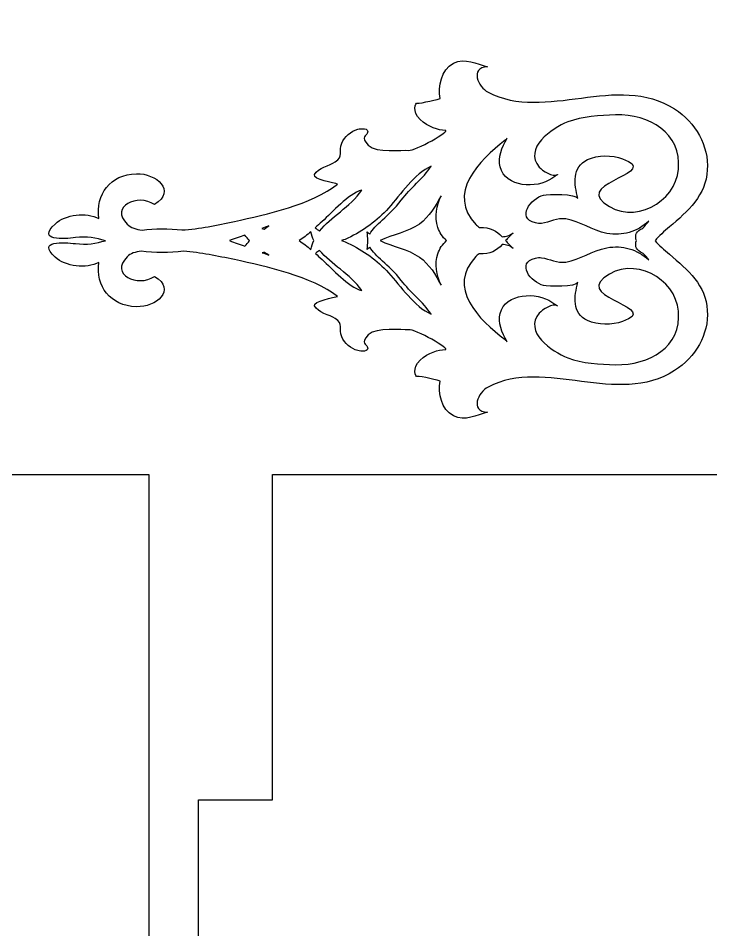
# Model space of a CAD drawing. Header units: centimetres. Extents: x -6.3 to 6.3, y -10.2 to 10.2.
# Drawn here: x -2.084 to -0.115, y -2.416 to 0.176 of the extents above; entities that cross this region are included whole.
import ezdxf

# ---------------------------------------------------------------- set-up
doc = ezdxf.new("R2010")
doc.units = ezdxf.units.CM
doc.header["$MEASUREMENT"] = 0
doc.layers.add('Camada 1', color=7, linetype='Continuous')

msp = doc.modelspace()

# ---------------------------------------------------------------- linework, layer by layer
at = {"layer": 'Camada 1'}
for points, knots in [([(0.11978, 10.19273), (0.11978, 10.19273), (0.12634, 10.18149), (0.12634, 10.18149), (0.12634, 10.18149), (0.1343, 10.08587), (0.13851, 9.97644), (0.13851, 9.86018), (0.13851, 9.86018), (0.13851, 9.72683), (0.1329, 9.60263), (0.12256, 9.49741), (0.12256, 9.49741), (0.12256, 9.49741), (0.10946, 9.49857), (0.10946, 9.49857), (0.10946, 9.49857), (0.25522, 9.44208), (0.36396, 9.22883), (0.36396, 8.97454), (0.36396, 8.97454), (0.36396, 8.7266), (0.26038, 8.51755), (0.11978, 8.45522), (0.11978, 8.45522), (0.11978, 8.45522), (0.12634, 8.44398), (0.12634, 8.44398), (0.12634, 8.44398), (0.1343, 8.34836), (0.13851, 8.23893), (0.13851, 8.12246), (0.13851, 8.12246), (0.13851, 7.88296), (0.11978, 7.67203), (0.09025, 7.55112), (0.09025, 7.55112), (0.09025, 7.55112), (0.07292, 7.52112), (0.07292, 7.52112), (0.07292, 7.52112), (0.34523, 7.52112), (0.566, 7.30083), (0.566, 7.02804), (0.566, 7.02804), (0.566, 6.92398), (0.53319, 6.82743), (0.47789, 6.74777), (0.47789, 6.74777), (0.47789, 6.74777), (0.45913, 6.75994), (0.45913, 6.75994), (0.45913, 6.75994), (0.73379, 6.67416), (0.91988, 6.50872), (0.91988, 6.3184), (0.91988, 6.3184), (0.91988, 6.15716), (0.78537, 6.01281), (0.57537, 5.92094), (0.57537, 5.92094), (0.57066, 5.34912), (0.83408, 3.4832), (2.70331, 1.62712), (2.70331, 1.62712), (2.70331, 1.62712), (2.65267, 1.65337), (2.65267, 1.65337), (2.65267, 1.65337), (2.65267, 1.65337), (3.97395, 0.33209), (5.1012, 0.18353), (5.1012, 0.18353), (5.46633, 0.18774), (5.79256, 0.3363), (5.96128, 0.66629), (5.96128, 0.66629), (6.23174, 1.19546), (5.71522, 1.53902), (5.60555, 1.32293), (5.60555, 1.32293), (5.48977, 1.09608), (5.78084, 1.02342), (5.85677, 1.10684), (5.85677, 1.10684), (5.70913, 0.45157), (4.8045, 0.78765), (5.15089, 1.36978), (5.15089, 1.36978), (5.48882, 1.93924), (6.18721, 1.62616), (6.28188, 1.09416), (6.28188, 1.09416), (6.32405, 0.85559), (6.25656, 0.57904), (6.08548, 0.39672), (6.08548, 0.39672), (5.92004, 0.22), (5.55446, 0.04191), (5.09229, 0.08364), (5.09229, 0.08364), (5.09229, 0.08364), (5.09229, -8.95024), (5.09229, -8.95024), (5.09229, -8.95024), (5.09229, -9.17802), (4.96434, -9.63316), (4.44689, -9.63316), (4.44689, -9.63316), (4.44689, -9.63316), (4.44689, -10.19278), (4.44689, -10.19278), (4.44689, -10.19278), (4.44689, -10.19278), (0.09726, -10.19278), (0.09726, -10.19278), (0.09726, -10.19278), (0.09726, -10.19278), (-0.09678, -10.19278), (-0.09678, -10.19278), (-0.09678, -10.19278), (-0.09678, -10.19278), (-4.44638, -10.19278), (-4.44638, -10.19278), (-4.44638, -10.19278), (-4.44638, -10.19278), (-4.44638, -9.63316), (-4.44638, -9.63316), (-4.44638, -9.63316), (-4.9643, -9.63316), (-5.0918, -9.17805), (-5.0918, -8.95024), (-5.0918, -8.95024), (-5.0918, -8.95024), (-5.0918, 0.08369), (-5.0918, 0.08369), (-5.0918, 0.08369), (-5.5544, 0.04197), (-5.92, 0.22006), (-6.08499, 0.39677), (-6.08499, 0.39677), (-6.25655, 0.57909), (-6.32404, 0.85564), (-6.28184, 1.09421), (-6.28184, 1.09421), (-6.18717, 1.62618), (-5.48833, 1.93929), (-5.15038, 1.36983), (-5.15038, 1.36983), (-4.80446, 0.78769), (-5.70907, 0.45162), (-5.85626, 1.10689), (-5.85626, 1.10689), (-5.78128, 1.02347), (-5.48973, 1.09609), (-5.60504, 1.32298), (-5.60504, 1.32298), (-5.71471, 1.53907), (-6.23171, 1.1955), (-5.96077, 0.66634), (-5.96077, 0.66634), (-5.79252, 0.33635), (-5.46629, 0.18779), (-5.10117, 0.18358), (-5.10117, 0.18358), (-3.97394, 0.33214), (-2.7028, 1.6272), (-2.7028, 1.6272), (-2.7028, 1.6272), (-2.7028, 1.6272), (-2.7028, 1.6272), (-2.7028, 1.6272), (-2.7028, 1.6272), (-0.83407, 3.4828), (-0.57018, 5.3492), (-0.57534, 5.92102), (-0.57534, 5.92102), (-0.78484, 6.01288), (-0.91938, 6.15724), (-0.91938, 6.31848), (-0.91938, 6.31848), (-0.91938, 6.50877), (-0.7333, 6.67424), (-0.45863, 6.76002), (-0.45863, 6.76002), (-0.45863, 6.76002), (-0.47832, 6.74785), (-0.47832, 6.74785), (-0.47832, 6.74785), (-0.53317, 6.82752), (-0.5655, 6.92409), (-0.5655, 7.02812), (-0.5655, 7.02812), (-0.5655, 7.30091), (-0.34473, 7.5212), (-0.07242, 7.5212), (-0.07242, 7.5212), (-0.07242, 7.5212), (-0.09023, 7.5512), (-0.09023, 7.5512), (-0.09023, 7.5512), (-0.11931, 7.67211), (-0.13852, 7.88304), (-0.13852, 8.12254), (-0.13852, 8.12254), (-0.13852, 8.23901), (-0.13381, 8.34847), (-0.12585, 8.44406), (-0.12585, 8.44406), (-0.12585, 8.44406), (-0.11976, 8.4553), (-0.11976, 8.4553), (-0.11976, 8.4553), (-0.26036, 8.51764), (-0.36302, 8.72668), (-0.36302, 8.97462), (-0.36302, 8.97462), (-0.36302, 9.22888), (-0.25523, 9.44217), (-0.10899, 9.49865), (-0.10899, 9.49865), (-0.10899, 9.49865), (-0.12211, 9.49749), (-0.12211, 9.49749), (-0.12211, 9.49749), (-0.13243, 9.60271), (-0.13851, 9.72691), (-0.13851, 9.86026), (-0.13851, 9.86026), (-0.13851, 9.97649), (-0.1338, 10.08571), (-0.12584, 10.18157), (-0.12584, 10.18157), (-0.12584, 10.18157), (-0.12023, 10.19273), (-0.12023, 10.19273), (-0.12023, 10.19273), (-0.12023, 10.19273), (0.11978, 10.19273), (0.11978, 10.19273)], [0, 0, 0, 0, 0.0163934, 0.0163934, 0.0163934, 0.0163934, 0.0327869, 0.0327869, 0.0327869, 0.0327869, 0.0491803, 0.0491803, 0.0491803, 0.0491803, 0.0655738, 0.0655738, 0.0655738, 0.0655738, 0.0819672, 0.0819672, 0.0819672, 0.0819672, 0.0983607, 0.0983607, 0.0983607, 0.0983607, 0.1147541, 0.1147541, 0.1147541, 0.1147541, 0.1311475, 0.1311475, 0.1311475, 0.1311475, 0.147541, 0.147541, 0.147541, 0.147541, 0.1639344, 0.1639344, 0.1639344, 0.1639344, 0.1803279, 0.1803279, 0.1803279, 0.1803279, 0.1967213, 0.1967213, 0.1967213, 0.1967213, 0.2131148, 0.2131148, 0.2131148, 0.2131148, 0.2295082, 0.2295082, 0.2295082, 0.2295082, 0.2459016, 0.2459016, 0.2459016, 0.2459016, 0.2622951, 0.2622951, 0.2622951, 0.2622951, 0.2786885, 0.2786885, 0.2786885, 0.2786885, 0.295082, 0.295082, 0.295082, 0.295082, 0.3114754, 0.3114754, 0.3114754, 0.3114754, 0.3278689, 0.3278689, 0.3278689, 0.3278689, 0.3442623, 0.3442623, 0.3442623, 0.3442623, 0.3606557, 0.3606557, 0.3606557, 0.3606557, 0.3770492, 0.3770492, 0.3770492, 0.3770492, 0.3934426, 0.3934426, 0.3934426, 0.3934426, 0.4098361, 0.4098361, 0.4098361, 0.4098361, 0.4262295, 0.4262295, 0.4262295, 0.4262295, 0.442623, 0.442623, 0.442623, 0.442623, 0.4590164, 0.4590164, 0.4590164, 0.4590164, 0.4754098, 0.4754098, 0.4754098, 0.4754098, 0.4918033, 0.4918033, 0.4918033, 0.4918033, 0.5081967, 0.5081967, 0.5081967, 0.5081967, 0.5245902, 0.5245902, 0.5245902, 0.5245902, 0.5409836, 0.5409836, 0.5409836, 0.5409836, 0.557377, 0.557377, 0.557377, 0.557377, 0.5737705, 0.5737705, 0.5737705, 0.5737705, 0.5901639, 0.5901639, 0.5901639, 0.5901639, 0.6065574, 0.6065574, 0.6065574, 0.6065574, 0.6229508, 0.6229508, 0.6229508, 0.6229508, 0.6393443, 0.6393443, 0.6393443, 0.6393443, 0.6557377, 0.6557377, 0.6557377, 0.6557377, 0.6721311, 0.6721311, 0.6721311, 0.6721311, 0.6885246, 0.6885246, 0.6885246, 0.6885246, 0.704918, 0.704918, 0.704918, 0.704918, 0.7213115, 0.7213115, 0.7213115, 0.7213115, 0.7377049, 0.7377049, 0.7377049, 0.7377049, 0.7540984, 0.7540984, 0.7540984, 0.7540984, 0.7704918, 0.7704918, 0.7704918, 0.7704918, 0.7868852, 0.7868852, 0.7868852, 0.7868852, 0.8032787, 0.8032787, 0.8032787, 0.8032787, 0.8196721, 0.8196721, 0.8196721, 0.8196721, 0.8360656, 0.8360656, 0.8360656, 0.8360656, 0.852459, 0.852459, 0.852459, 0.852459, 0.8688525, 0.8688525, 0.8688525, 0.8688525, 0.8852459, 0.8852459, 0.8852459, 0.8852459, 0.9016393, 0.9016393, 0.9016393, 0.9016393, 0.9180328, 0.9180328, 0.9180328, 0.9180328, 0.9344262, 0.9344262, 0.9344262, 0.9344262, 0.9508197, 0.9508197, 0.9508197, 0.9508197, 0.9672131, 0.9672131, 0.9672131, 0.9672131, 1, 1, 1, 1]), ([(-1.92098, -0.46516), (-1.95379, -0.46095), (-2.0316, -0.45534), (-1.97911, -0.5036), (-1.97911, -0.5036), (-1.94818, -0.53125), (-1.89145, -0.53688), (-1.85444, -0.51905), (-1.85444, -0.51905), (-1.86381, -0.58607), (-1.82256, -0.64232), (-1.74757, -0.64467), (-1.74757, -0.64467), (-1.69227, -0.64652), (-1.63226, -0.59686), (-1.696, -0.55842), (-1.696, -0.55842), (-1.74381, -0.59078), (-1.82535, -0.55278), (-1.77379, -0.50267), (-1.77379, -0.50267), (-1.76442, -0.49328), (-1.75035, -0.48862), (-1.73442, -0.48624), (-1.73442, -0.48624), (-1.69505, -0.4928), (-1.6538, -0.4914), (-1.61396, -0.48674), (-1.61396, -0.48674), (-1.56475, -0.4905), (-1.51694, -0.50079), (-1.46913, -0.51063), (-1.46913, -0.51063), (-1.37727, -0.53079), (-1.24976, -0.55844), (-1.17573, -0.61514), (-1.17573, -0.61514), (-1.18417, -0.61842), (-1.24743, -0.62826), (-1.24135, -0.64231), (-1.24135, -0.64231), (-1.23198, -0.66155), (-1.19918, -0.66763), (-1.18229, -0.67795), (-1.18229, -0.67795), (-1.15792, -0.69388), (-1.17337, -0.7056), (-1.16356, -0.73044), (-1.16356, -0.73044), (-1.157, -0.74777), (-1.13684, -0.76417), (-1.11855, -0.76933), (-1.11855, -0.76933), (-1.11011, -0.77121), (-1.08479, -0.77497), (-1.09135, -0.75764), (-1.09135, -0.75764), (-1.0937, -0.75108), (-1.11199, -0.7492), (-1.08855, -0.72483), (-1.08855, -0.72483), (-1.06603, -0.70094), (-0.992, -0.71216), (-0.97417, -0.70985), (-0.97417, -0.70985), (-0.95544, -0.70747), (-0.85183, -0.76655), (-0.87011, -0.76655), (-0.87011, -0.76655), (-0.88839, -0.76655), (-0.91885, -0.77499), (-0.94136, -0.79655), (-0.94136, -0.79655), (-0.9648, -0.81907), (-0.95541, -0.84531), (-0.9484, -0.84296), (-0.9484, -0.84296), (-0.94139, -0.84061), (-0.88419, -0.85608), (-0.88419, -0.85608), (-0.88419, -0.85608), (-0.89075, -0.89029), (-0.88139, -0.9367), (-0.84622, -0.95453), (-0.84622, -0.95453), (-0.81389, -0.97141), (-0.7806, -0.9531), (-0.75012, -0.94469), (-0.75012, -0.94469), (-0.80076, -0.94141), (-0.77637, -0.88796), (-0.74824, -0.87296), (-0.74824, -0.87296), (-0.5842, -0.78861), (-0.38171, -0.93014), (-0.21767, -0.8261), (-0.21767, -0.8261), (-0.15864, -0.78861), (-0.12017, -0.72302), (-0.12485, -0.65502), (-0.12485, -0.65502), (-0.12863, -0.58379), (-0.1797, -0.53971), (-0.23267, -0.49521), (-0.23267, -0.49521), (-0.24627, -0.48349), (-0.26408, -0.46941), (-0.27297, -0.45677), (-0.27297, -0.45677), (-0.26408, -0.44365), (-0.24625, -0.43005), (-0.23267, -0.41785), (-0.23267, -0.41785), (-0.17973, -0.37287), (-0.12864, -0.32789), (-0.12485, -0.25569), (-0.12485, -0.25569), (-0.12017, -0.18679), (-0.15861, -0.12022), (-0.21767, -0.08226), (-0.21767, -0.08226), (-0.38171, 0.02275), (-0.5842, -0.12023), (-0.74824, -0.03445), (-0.74824, -0.03445), (-0.77637, -0.01992), (-0.80073, 0.03445), (-0.75012, 0.03775), (-0.75012, 0.03775), (-0.7806, 0.04616), (-0.81388, 0.06447), (-0.84622, 0.04759), (-0.84622, 0.04759), (-0.88138, 0.02933), (-0.89075, -0.01755), (-0.88419, -0.05271), (-0.88419, -0.05271), (-0.88419, -0.05271), (-0.94137, -0.06771), (-0.9484, -0.06538), (-0.9484, -0.06538), (-0.95544, -0.0635), (-0.9648, -0.08975), (-0.94136, -0.11224), (-0.94136, -0.11224), (-0.91884, -0.1338), (-0.88839, -0.14317), (-0.87011, -0.14317), (-0.87011, -0.14317), (-0.85183, -0.14317), (-0.95541, -0.20223), (-0.97417, -0.1999), (-0.97417, -0.1999), (-0.99198, -0.19802), (-1.06603, -0.20882), (-1.08855, -0.1849), (-1.08855, -0.1849), (-1.11199, -0.16103), (-1.09371, -0.15868), (-1.09135, -0.15162), (-1.09135, -0.15162), (-1.08479, -0.13477), (-1.11011, -0.13802), (-1.11855, -0.13993), (-1.11855, -0.13993), (-1.13683, -0.14506), (-1.15699, -0.16197), (-1.16356, -0.1793), (-1.16356, -0.1793), (-1.1734, -0.20459), (-1.15792, -0.21632), (-1.18229, -0.23275), (-1.18229, -0.23275), (-1.19917, -0.24307), (-1.23195, -0.24915), (-1.24135, -0.26884), (-1.24135, -0.26884), (-1.24744, -0.28289), (-1.18417, -0.29321), (-1.17573, -0.29601), (-1.17573, -0.29601), (-1.24979, -0.35411), (-1.37726, -0.38179), (-1.46913, -0.40195), (-1.46913, -0.40195), (-1.51834, -0.41269), (-1.56803, -0.42349), (-1.61817, -0.42629), (-1.61817, -0.42629), (-1.65566, -0.42256), (-1.69458, -0.42116), (-1.7316, -0.42724), (-1.7316, -0.42724), (-1.74848, -0.42489), (-1.76348, -0.4202), (-1.77377, -0.40991), (-1.77377, -0.40991), (-1.82534, -0.35927), (-1.74377, -0.32133), (-1.69598, -0.35414), (-1.69598, -0.35414), (-1.63224, -0.31525), (-1.69222, -0.2646), (-1.74755, -0.26648), (-1.74755, -0.26648), (-1.82253, -0.26836), (-1.86378, -0.32551), (-1.85442, -0.39396), (-1.85442, -0.39396), (-1.89146, -0.3757), (-1.94816, -0.38084), (-1.97909, -0.40944), (-1.97909, -0.40944), (-2.03158, -0.4577), (-1.95377, -0.45254), (-1.92096, -0.44786), (-1.92096, -0.44786), (-1.88908, -0.4441), (-1.86238, -0.44881), (-1.83566, -0.45678), (-1.83566, -0.45678), (-1.8624, -0.46471), (-1.88865, -0.46895), (-1.92098, -0.46516), (-1.92098, -0.46516), (-1.92098, -0.46516), (-1.92098, -0.46516), (-1.92098, -0.46516)], [0, 0, 0, 0, 0.0172414, 0.0172414, 0.0172414, 0.0172414, 0.0344828, 0.0344828, 0.0344828, 0.0344828, 0.0517241, 0.0517241, 0.0517241, 0.0517241, 0.0689655, 0.0689655, 0.0689655, 0.0689655, 0.0862069, 0.0862069, 0.0862069, 0.0862069, 0.1034483, 0.1034483, 0.1034483, 0.1034483, 0.1206897, 0.1206897, 0.1206897, 0.1206897, 0.137931, 0.137931, 0.137931, 0.137931, 0.1551724, 0.1551724, 0.1551724, 0.1551724, 0.1724138, 0.1724138, 0.1724138, 0.1724138, 0.1896552, 0.1896552, 0.1896552, 0.1896552, 0.2068966, 0.2068966, 0.2068966, 0.2068966, 0.2241379, 0.2241379, 0.2241379, 0.2241379, 0.2413793, 0.2413793, 0.2413793, 0.2413793, 0.2586207, 0.2586207, 0.2586207, 0.2586207, 0.2758621, 0.2758621, 0.2758621, 0.2758621, 0.2931034, 0.2931034, 0.2931034, 0.2931034, 0.3103448, 0.3103448, 0.3103448, 0.3103448, 0.3275862, 0.3275862, 0.3275862, 0.3275862, 0.3448276, 0.3448276, 0.3448276, 0.3448276, 0.362069, 0.362069, 0.362069, 0.362069, 0.3793103, 0.3793103, 0.3793103, 0.3793103, 0.3965517, 0.3965517, 0.3965517, 0.3965517, 0.4137931, 0.4137931, 0.4137931, 0.4137931, 0.4310345, 0.4310345, 0.4310345, 0.4310345, 0.4482759, 0.4482759, 0.4482759, 0.4482759, 0.4655172, 0.4655172, 0.4655172, 0.4655172, 0.4827586, 0.4827586, 0.4827586, 0.4827586, 0.5, 0.5, 0.5, 0.5, 0.5172414, 0.5172414, 0.5172414, 0.5172414, 0.5344828, 0.5344828, 0.5344828, 0.5344828, 0.5517241, 0.5517241, 0.5517241, 0.5517241, 0.5689655, 0.5689655, 0.5689655, 0.5689655, 0.5862069, 0.5862069, 0.5862069, 0.5862069, 0.6034483, 0.6034483, 0.6034483, 0.6034483, 0.6206897, 0.6206897, 0.6206897, 0.6206897, 0.637931, 0.637931, 0.637931, 0.637931, 0.6551724, 0.6551724, 0.6551724, 0.6551724, 0.6724138, 0.6724138, 0.6724138, 0.6724138, 0.6896552, 0.6896552, 0.6896552, 0.6896552, 0.7068966, 0.7068966, 0.7068966, 0.7068966, 0.7241379, 0.7241379, 0.7241379, 0.7241379, 0.7413793, 0.7413793, 0.7413793, 0.7413793, 0.7586207, 0.7586207, 0.7586207, 0.7586207, 0.7758621, 0.7758621, 0.7758621, 0.7758621, 0.7931034, 0.7931034, 0.7931034, 0.7931034, 0.8103448, 0.8103448, 0.8103448, 0.8103448, 0.8275862, 0.8275862, 0.8275862, 0.8275862, 0.8448276, 0.8448276, 0.8448276, 0.8448276, 0.862069, 0.862069, 0.862069, 0.862069, 0.8793103, 0.8793103, 0.8793103, 0.8793103, 0.8965517, 0.8965517, 0.8965517, 0.8965517, 0.9137931, 0.9137931, 0.9137931, 0.9137931, 0.9310345, 0.9310345, 0.9310345, 0.9310345, 0.9482759, 0.9482759, 0.9482759, 0.9482759, 0.9655172, 0.9655172, 0.9655172, 0.9655172, 1, 1, 1, 1]), ([(-0.69813, -0.45675), (-0.69204, -0.44971), (-0.68501, -0.44177), (-0.67704, -0.43423), (-0.67704, -0.43423), (-0.68548, -0.44222), (-0.69673, -0.44547), (-0.70845, -0.44547), (-0.70845, -0.44547), (-0.7239, -0.42909), (-0.74033, -0.41782), (-0.77266, -0.4197), (-0.77266, -0.4197), (-0.77642, -0.41642), (-0.78015, -0.41314), (-0.7825, -0.41078), (-0.7825, -0.41078), (-0.8664, -0.32312), (-0.77499, -0.22941), (-0.69953, -0.17125), (-0.69953, -0.17125), (-0.69765, -0.16985), (-0.69577, -0.16752), (-0.69392, -0.16564), (-0.69392, -0.16564), (-0.70985, -0.19093), (-0.72017, -0.22141), (-0.71361, -0.24671), (-0.71361, -0.24671), (-0.69861, -0.30624), (-0.6105, -0.31), (-0.56642, -0.27952), (-0.56642, -0.27952), (-0.55234, -0.27015), (-0.55047, -0.26875), (-0.55047, -0.26875), (-0.55047, -0.26875), (-0.56407, -0.27812), (-0.59455, -0.25655), (-0.60249, -0.24766), (-0.60249, -0.24766), (-0.64795, -0.19469), (-0.5678, -0.13701), (-0.52142, -0.11923), (-0.52142, -0.11923), (-0.4797, -0.10328), (-0.43048, -0.09999), (-0.38595, -0.09907), (-0.38595, -0.09907), (-0.2894, -0.09719), (-0.19799, -0.15016), (-0.20691, -0.25375), (-0.20691, -0.25375), (-0.21487, -0.34749), (-0.33582, -0.41639), (-0.41924, -0.34892), (-0.41924, -0.34892), (-0.49282, -0.28986), (-0.25332, -0.26407), (-0.36579, -0.22377), (-0.36579, -0.22377), (-0.39579, -0.21345), (-0.43609, -0.21253), (-0.46514, -0.22612), (-0.46514, -0.22612), (-0.51107, -0.24816), (-0.50263, -0.29642), (-0.49327, -0.33627), (-0.49327, -0.33627), (-0.49655, -0.32315), (-0.57905, -0.32407), (-0.59077, -0.3269), (-0.59077, -0.3269), (-0.62593, -0.33627), (-0.66951, -0.39249), (-0.61329, -0.40609), (-0.61329, -0.40609), (-0.60765, -0.40797), (-0.60205, -0.40797), (-0.59593, -0.40752), (-0.59593, -0.40752), (-0.57344, -0.40517), (-0.55095, -0.39112), (-0.52703, -0.39487), (-0.52703, -0.39487), (-0.48718, -0.40093), (-0.45205, -0.4286), (-0.4108, -0.43612), (-0.4108, -0.43612), (-0.36487, -0.44408), (-0.3255, -0.43189), (-0.29081, -0.40143), (-0.29081, -0.40143), (-0.2969, -0.40797), (-0.30253, -0.41453), (-0.30769, -0.42109), (-0.30769, -0.42109), (-0.31004, -0.42204), (-0.31237, -0.42344), (-0.31473, -0.42437), (-0.31473, -0.42437), (-0.33021, -0.43374), (-0.33021, -0.44406), (-0.32645, -0.45673), (-0.32645, -0.45673), (-0.33021, -0.46893), (-0.33021, -0.47967), (-0.31473, -0.48909), (-0.31473, -0.48909), (-0.3124, -0.49049), (-0.30957, -0.49187), (-0.30677, -0.49327), (-0.30677, -0.49327), (-0.30161, -0.49891), (-0.29645, -0.50499), (-0.29082, -0.5111), (-0.29082, -0.5111), (-0.32551, -0.4811), (-0.36488, -0.46893), (-0.41081, -0.47689), (-0.41081, -0.47689), (-0.45206, -0.48438), (-0.4872, -0.51158), (-0.52704, -0.51766), (-0.52704, -0.51766), (-0.55096, -0.52142), (-0.57345, -0.50782), (-0.59594, -0.50546), (-0.59594, -0.50546), (-0.60203, -0.50453), (-0.60766, -0.50498), (-0.6133, -0.50639), (-0.6133, -0.50639), (-0.66952, -0.51999), (-0.62595, -0.57579), (-0.59078, -0.5842), (-0.59078, -0.5842), (-0.57906, -0.58796), (-0.49656, -0.58841), (-0.49328, -0.57579), (-0.49328, -0.57579), (-0.50265, -0.61513), (-0.51109, -0.66249), (-0.46515, -0.68406), (-0.46515, -0.68406), (-0.4361, -0.69766), (-0.39578, -0.69718), (-0.3658, -0.68639), (-0.3658, -0.68639), (-0.25333, -0.64702), (-0.49283, -0.62173), (-0.41925, -0.56267), (-0.41925, -0.56267), (-0.33583, -0.4961), (-0.21489, -0.56452), (-0.20692, -0.65689), (-0.20692, -0.65689), (-0.198, -0.75952), (-0.28942, -0.81109), (-0.38596, -0.80966), (-0.38596, -0.80966), (-0.43049, -0.80873), (-0.4797, -0.80545), (-0.52143, -0.78997), (-0.52143, -0.78997), (-0.56784, -0.77216), (-0.64798, -0.71499), (-0.6025, -0.66297), (-0.6025, -0.66297), (-0.59454, -0.65405), (-0.56406, -0.63294), (-0.55048, -0.64233), (-0.55048, -0.64233), (-0.55048, -0.64185), (-0.55236, -0.64045), (-0.56643, -0.63156), (-0.56643, -0.63156), (-0.61048, -0.60156), (-0.69862, -0.60484), (-0.71362, -0.66392), (-0.71362, -0.66392), (-0.72018, -0.68924), (-0.70986, -0.71874), (-0.69393, -0.74406), (-0.69393, -0.74406), (-0.69581, -0.74218), (-0.69769, -0.73983), (-0.69954, -0.73797), (-0.69954, -0.73797), (-0.775, -0.68172), (-0.86641, -0.58845), (-0.78251, -0.50223), (-0.78251, -0.50223), (-0.78016, -0.4994), (-0.77735, -0.49707), (-0.77407, -0.49424), (-0.77407, -0.49424), (-0.74079, -0.49612), (-0.7239, -0.48487), (-0.70798, -0.46799), (-0.70798, -0.46799), (-0.69674, -0.46751), (-0.68549, -0.47079), (-0.67705, -0.47876), (-0.67705, -0.47876), (-0.68501, -0.47128), (-0.69204, -0.46379), (-0.69813, -0.45675), (-0.69813, -0.45675), (-0.69813, -0.45675), (-0.69813, -0.45675), (-0.69813, -0.45675)], [0, 0, 0, 0, 0.0185185, 0.0185185, 0.0185185, 0.0185185, 0.037037, 0.037037, 0.037037, 0.037037, 0.0555556, 0.0555556, 0.0555556, 0.0555556, 0.0740741, 0.0740741, 0.0740741, 0.0740741, 0.0925926, 0.0925926, 0.0925926, 0.0925926, 0.1111111, 0.1111111, 0.1111111, 0.1111111, 0.1296296, 0.1296296, 0.1296296, 0.1296296, 0.1481481, 0.1481481, 0.1481481, 0.1481481, 0.1666667, 0.1666667, 0.1666667, 0.1666667, 0.1851852, 0.1851852, 0.1851852, 0.1851852, 0.2037037, 0.2037037, 0.2037037, 0.2037037, 0.2222222, 0.2222222, 0.2222222, 0.2222222, 0.2407407, 0.2407407, 0.2407407, 0.2407407, 0.2592593, 0.2592593, 0.2592593, 0.2592593, 0.2777778, 0.2777778, 0.2777778, 0.2777778, 0.2962963, 0.2962963, 0.2962963, 0.2962963, 0.3148148, 0.3148148, 0.3148148, 0.3148148, 0.3333333, 0.3333333, 0.3333333, 0.3333333, 0.3518519, 0.3518519, 0.3518519, 0.3518519, 0.3703704, 0.3703704, 0.3703704, 0.3703704, 0.3888889, 0.3888889, 0.3888889, 0.3888889, 0.4074074, 0.4074074, 0.4074074, 0.4074074, 0.4259259, 0.4259259, 0.4259259, 0.4259259, 0.4444444, 0.4444444, 0.4444444, 0.4444444, 0.462963, 0.462963, 0.462963, 0.462963, 0.4814815, 0.4814815, 0.4814815, 0.4814815, 0.5, 0.5, 0.5, 0.5, 0.5185185, 0.5185185, 0.5185185, 0.5185185, 0.537037, 0.537037, 0.537037, 0.537037, 0.5555556, 0.5555556, 0.5555556, 0.5555556, 0.5740741, 0.5740741, 0.5740741, 0.5740741, 0.5925926, 0.5925926, 0.5925926, 0.5925926, 0.6111111, 0.6111111, 0.6111111, 0.6111111, 0.6296296, 0.6296296, 0.6296296, 0.6296296, 0.6481481, 0.6481481, 0.6481481, 0.6481481, 0.6666667, 0.6666667, 0.6666667, 0.6666667, 0.6851852, 0.6851852, 0.6851852, 0.6851852, 0.7037037, 0.7037037, 0.7037037, 0.7037037, 0.7222222, 0.7222222, 0.7222222, 0.7222222, 0.7407407, 0.7407407, 0.7407407, 0.7407407, 0.7592593, 0.7592593, 0.7592593, 0.7592593, 0.7777778, 0.7777778, 0.7777778, 0.7777778, 0.7962963, 0.7962963, 0.7962963, 0.7962963, 0.8148148, 0.8148148, 0.8148148, 0.8148148, 0.8333333, 0.8333333, 0.8333333, 0.8333333, 0.8518519, 0.8518519, 0.8518519, 0.8518519, 0.8703704, 0.8703704, 0.8703704, 0.8703704, 0.8888889, 0.8888889, 0.8888889, 0.8888889, 0.9074074, 0.9074074, 0.9074074, 0.9074074, 0.9259259, 0.9259259, 0.9259259, 0.9259259, 0.9444444, 0.9444444, 0.9444444, 0.9444444, 0.962963, 0.962963, 0.962963, 0.962963, 1, 1, 1, 1]), ([(-1.03092, -0.36393), (-0.99671, -0.32549), (-0.95827, -0.26643), (-0.90953, -0.24487), (-0.90953, -0.24487), (-0.93342, -0.28003), (-0.96859, -0.30771), (-0.99483, -0.34144), (-0.99483, -0.34144), (-1.0314, -0.39018), (-1.07077, -0.41079), (-1.08389, -0.43796), (-1.08389, -0.43796), (-1.08669, -0.43611), (-1.0895, -0.4342), (-1.09138, -0.43187), (-1.09138, -0.43187), (-1.09138, -0.44031), (-1.09045, -0.4483), (-1.0895, -0.45671), (-1.0895, -0.45671), (-1.09045, -0.46512), (-1.09138, -0.47359), (-1.09138, -0.48203), (-1.09138, -0.48203), (-1.0895, -0.4792), (-1.0867, -0.47732), (-1.08389, -0.47497), (-1.08389, -0.47497), (-1.06984, -0.50217), (-1.0314, -0.52233), (-0.99483, -0.57014), (-0.99483, -0.57014), (-0.96858, -0.60342), (-0.93342, -0.63107), (-0.90953, -0.66573), (-0.90953, -0.66573), (-0.95827, -0.64419), (-0.99671, -0.58604), (-1.03092, -0.54855), (-1.03092, -0.54855), (-1.06373, -0.51198), (-1.1017, -0.48481), (-1.1467, -0.46372), (-1.1467, -0.46372), (-1.15138, -0.46137), (-1.15702, -0.45949), (-1.16451, -0.45668), (-1.16451, -0.45668), (-1.15702, -0.45433), (-1.15139, -0.45152), (-1.1467, -0.44964), (-1.1467, -0.44964), (-1.1017, -0.42815), (-1.06373, -0.4005), (-1.03092, -0.36393), (-1.03092, -0.36393), (-1.03092, -0.36393), (-1.03092, -0.36393), (-1.03092, -0.36393)], [0, 0, 0, 0, 0.0625, 0.0625, 0.0625, 0.0625, 0.125, 0.125, 0.125, 0.125, 0.1875, 0.1875, 0.1875, 0.1875, 0.25, 0.25, 0.25, 0.25, 0.3125, 0.3125, 0.3125, 0.3125, 0.375, 0.375, 0.375, 0.375, 0.4375, 0.4375, 0.4375, 0.4375, 0.5, 0.5, 0.5, 0.5, 0.5625, 0.5625, 0.5625, 0.5625, 0.625, 0.625, 0.625, 0.625, 0.6875, 0.6875, 0.6875, 0.6875, 0.75, 0.75, 0.75, 0.75, 0.8125, 0.8125, 0.8125, 0.8125, 0.875, 0.875, 0.875, 0.875, 1, 1, 1, 1]), ([(-1.21981, -0.40238), (-1.18981, -0.37566), (-1.14671, -0.32457), (-1.10686, -0.31284), (-1.10686, -0.31284), (-1.14107, -0.36205), (-1.19544, -0.38878), (-1.22732, -0.42955), (-1.22732, -0.42955), (-1.23153, -0.42624), (-1.23576, -0.42346), (-1.23949, -0.42018), (-1.23949, -0.42018), (-1.23293, -0.41455), (-1.2273, -0.40849), (-1.21981, -0.40238), (-1.21981, -0.40238), (-1.21981, -0.40238), (-1.21981, -0.40238), (-1.21981, -0.40238)], [0, 0, 0, 0, 0.1666667, 0.1666667, 0.1666667, 0.1666667, 0.3333333, 0.3333333, 0.3333333, 0.3333333, 0.5, 0.5, 0.5, 0.5, 0.6666667, 0.6666667, 0.6666667, 0.6666667, 1, 1, 1, 1]), ([(-0.89077, -0.41923), (-0.88609, -0.43378), (-0.87765, -0.44595), (-0.8664, -0.45675), (-0.8664, -0.45675), (-0.87764, -0.46707), (-0.88609, -0.47924), (-0.89077, -0.49377), (-0.89077, -0.49377), (-0.90154, -0.52377), (-0.89453, -0.5547), (-0.88185, -0.58375), (-0.88185, -0.58375), (-0.8973, -0.55327), (-0.91421, -0.52422), (-0.94326, -0.50361), (-0.94326, -0.50361), (-0.97607, -0.48064), (-1.0192, -0.47361), (-1.05481, -0.45675), (-1.05481, -0.45675), (-1.01917, -0.43939), (-0.97607, -0.43236), (-0.94326, -0.40942), (-0.94326, -0.40942), (-0.91421, -0.38833), (-0.89733, -0.35878), (-0.88185, -0.3288), (-0.88185, -0.3288), (-0.89453, -0.35737), (-0.90154, -0.38833), (-0.89077, -0.41923), (-0.89077, -0.41923), (-0.89077, -0.41923), (-0.89077, -0.41923), (-0.89077, -0.41923)], [0, 0, 0, 0, 0.1, 0.1, 0.1, 0.1, 0.2, 0.2, 0.2, 0.2, 0.3, 0.3, 0.3, 0.3, 0.4, 0.4, 0.4, 0.4, 0.5, 0.5, 0.5, 0.5, 0.6, 0.6, 0.6, 0.6, 0.7, 0.7, 0.7, 0.7, 0.8, 0.8, 0.8, 0.8, 1, 1, 1, 1]), ([(-1.3712, -0.41455), (-1.37448, -0.41735), (-1.37964, -0.42019), (-1.3848, -0.42392), (-1.3848, -0.42392), (-1.38713, -0.42344), (-1.38948, -0.42299), (-1.39136, -0.42207), (-1.39136, -0.42207), (-1.3848, -0.42018), (-1.37824, -0.4169), (-1.3712, -0.41455), (-1.3712, -0.41455), (-1.3712, -0.41455), (-1.3712, -0.41455), (-1.3712, -0.41455)], [0, 0, 0, 0, 0.2, 0.2, 0.2, 0.2, 0.4, 0.4, 0.4, 0.4, 0.6, 0.6, 0.6, 0.6, 1, 1, 1, 1]), ([(-1.25166, -0.43143), (-1.24978, -0.44035), (-1.24698, -0.44879), (-1.24322, -0.45675), (-1.24322, -0.45675), (-1.24698, -0.46471), (-1.24978, -0.47268), (-1.25166, -0.48255), (-1.25166, -0.48255), (-1.26198, -0.47268), (-1.27322, -0.46427), (-1.28494, -0.45675), (-1.28494, -0.45675), (-1.27323, -0.44926), (-1.26246, -0.4408), (-1.25166, -0.43143), (-1.25166, -0.43143), (-1.25166, -0.43143), (-1.25166, -0.43143), (-1.25166, -0.43143)], [0, 0, 0, 0, 0.1666667, 0.1666667, 0.1666667, 0.1666667, 0.3333333, 0.3333333, 0.3333333, 0.3333333, 0.5, 0.5, 0.5, 0.5, 0.6666667, 0.6666667, 0.6666667, 0.6666667, 1, 1, 1, 1]), ([(-1.43915, -0.4408), (-1.43539, -0.44593), (-1.43119, -0.45157), (-1.42603, -0.45675), (-1.42603, -0.45675), (-1.43071, -0.46191), (-1.4354, -0.46707), (-1.43915, -0.47268), (-1.43915, -0.47268), (-1.45368, -0.46707), (-1.46823, -0.46194), (-1.48323, -0.45675), (-1.48323, -0.45675), (-1.46915, -0.45159), (-1.45415, -0.44596), (-1.43915, -0.4408), (-1.43915, -0.4408), (-1.43915, -0.4408), (-1.43915, -0.4408), (-1.43915, -0.4408)], [0, 0, 0, 0, 0.1666667, 0.1666667, 0.1666667, 0.1666667, 0.3333333, 0.3333333, 0.3333333, 0.3333333, 0.5, 0.5, 0.5, 0.5, 0.6666667, 0.6666667, 0.6666667, 0.6666667, 1, 1, 1, 1]), ([(-1.38994, -0.49096), (-1.38806, -0.49048), (-1.38571, -0.49048), (-1.38385, -0.49003), (-1.38385, -0.49003), (-1.37917, -0.49281), (-1.37448, -0.49567), (-1.3712, -0.49844), (-1.3712, -0.49844), (-1.37729, -0.49567), (-1.38385, -0.49329), (-1.38994, -0.49096), (-1.38994, -0.49096), (-1.38994, -0.49096), (-1.38994, -0.49096), (-1.38994, -0.49096)], [0, 0, 0, 0, 0.2, 0.2, 0.2, 0.2, 0.4, 0.4, 0.4, 0.4, 0.6, 0.6, 0.6, 0.6, 1, 1, 1, 1]), ([(-1.21981, -0.5102), (-1.22685, -0.50411), (-1.23293, -0.49848), (-1.23854, -0.49329), (-1.23854, -0.49329), (-1.23478, -0.49004), (-1.23105, -0.48675), (-1.22682, -0.4844), (-1.22682, -0.4844), (-1.19449, -0.52377), (-1.14104, -0.55049), (-1.10683, -0.59875), (-1.10683, -0.59875), (-1.1467, -0.58706), (-1.1898, -0.53737), (-1.21981, -0.5102), (-1.21981, -0.5102), (-1.21981, -0.5102), (-1.21981, -0.5102), (-1.21981, -0.5102)], [0, 0, 0, 0, 0.1666667, 0.1666667, 0.1666667, 0.1666667, 0.3333333, 0.3333333, 0.3333333, 0.3333333, 0.5, 0.5, 0.5, 0.5, 0.6666667, 0.6666667, 0.6666667, 0.6666667, 1, 1, 1, 1]), ([(-3.26618, -8.2668), (-3.26618, -8.2668), (-1.71241, -8.2668), (-1.71241, -8.2668), (-1.71241, -8.2668), (-1.71241, -8.2668), (-1.71241, -1.12186), (-1.71241, -1.12186), (-1.71241, -1.12186), (-1.71241, -1.12186), (-3.26618, -1.12186), (-3.26618, -1.12186), (-3.26618, -1.12186), (-3.26618, -1.12186), (-3.26618, -8.2668), (-3.26618, -8.2668)], [0, 0, 0, 0, 0.2, 0.2, 0.2, 0.2, 0.4, 0.4, 0.4, 0.4, 0.6, 0.6, 0.6, 0.6, 1, 1, 1, 1]), ([(1.35903, -6.22745), (1.35903, -6.22745), (1.53432, -6.22745), (1.53432, -6.22745), (1.53432, -6.22745), (1.53432, -6.22745), (1.53432, -2.04661), (1.53432, -2.04661), (1.53432, -2.04661), (1.53432, -2.04661), (1.35903, -2.04661), (1.35903, -2.04661), (1.35903, -2.04661), (1.35903, -2.04661), (1.35996, -2.04661), (1.35996, -2.04661), (1.35996, -2.04661), (1.35996, -2.04661), (1.35996, -1.12186), (1.35996, -1.12186), (1.35996, -1.12186), (1.35996, -1.12186), (0.13851, -1.12186), (0.13851, -1.12186), (0.13851, -1.12186), (0.13851, -1.12186), (-0.13851, -1.12186), (-0.13851, -1.12186), (-0.13851, -1.12186), (-0.13851, -1.12186), (-1.36041, -1.12186), (-1.36041, -1.12186), (-1.36041, -1.12186), (-1.36041, -1.12186), (-1.36041, -2.04661), (-1.36041, -2.04661), (-1.36041, -2.04661), (-1.36041, -2.04661), (-1.36649, -2.04661), (-1.36649, -2.04661), (-1.36649, -2.04661), (-1.36649, -2.04661), (-1.57131, -2.04661), (-1.57131, -2.04661), (-1.57131, -2.04661), (-1.57131, -2.04661), (-1.57131, -6.22748), (-1.57131, -6.22748), (-1.57131, -6.22748), (-1.57131, -6.22748), (-1.36649, -6.22747), (-1.36649, -6.22747), (-1.36649, -6.22747), (-1.36649, -6.22747), (-1.36041, -6.22747), (-1.36041, -6.22747), (-1.36041, -6.22747), (-1.36041, -6.22747), (-1.36041, -8.28791), (-1.36041, -8.28791), (-1.36041, -8.28791), (-1.36041, -8.28791), (-0.20082, -8.28791), (-0.20082, -8.28791), (-0.20082, -8.28791), (-0.20082, -8.28791), (0.2004, -8.28791), (0.2004, -8.28791), (0.2004, -8.28791), (0.2004, -8.28791), (1.35996, -8.28791), (1.35996, -8.28791), (1.35996, -8.28791), (1.35996, -8.28791), (1.35996, -6.22747), (1.35996, -6.22747), (1.35996, -6.22747), (1.35996, -6.22747), (1.35903, -6.22747), (1.35903, -6.22747), (1.35903, -6.22747), (1.35903, -6.22747), (1.35903, -6.22745), (1.35903, -6.22745)], [0, 0, 0, 0, 0.0454545, 0.0454545, 0.0454545, 0.0454545, 0.0909091, 0.0909091, 0.0909091, 0.0909091, 0.1363636, 0.1363636, 0.1363636, 0.1363636, 0.1818182, 0.1818182, 0.1818182, 0.1818182, 0.2272727, 0.2272727, 0.2272727, 0.2272727, 0.2727273, 0.2727273, 0.2727273, 0.2727273, 0.3181818, 0.3181818, 0.3181818, 0.3181818, 0.3636364, 0.3636364, 0.3636364, 0.3636364, 0.4090909, 0.4090909, 0.4090909, 0.4090909, 0.4545455, 0.4545455, 0.4545455, 0.4545455, 0.5, 0.5, 0.5, 0.5, 0.5454545, 0.5454545, 0.5454545, 0.5454545, 0.5909091, 0.5909091, 0.5909091, 0.5909091, 0.6363636, 0.6363636, 0.6363636, 0.6363636, 0.6818182, 0.6818182, 0.6818182, 0.6818182, 0.7272727, 0.7272727, 0.7272727, 0.7272727, 0.7727273, 0.7727273, 0.7727273, 0.7727273, 0.8181818, 0.8181818, 0.8181818, 0.8181818, 0.8636364, 0.8636364, 0.8636364, 0.8636364, 0.9090909, 0.9090909, 0.9090909, 0.9090909, 1, 1, 1, 1])]:
    msp.add_open_spline(points, degree=3, knots=knots, dxfattribs=at)

doc.saveas('drawing.dxf')
